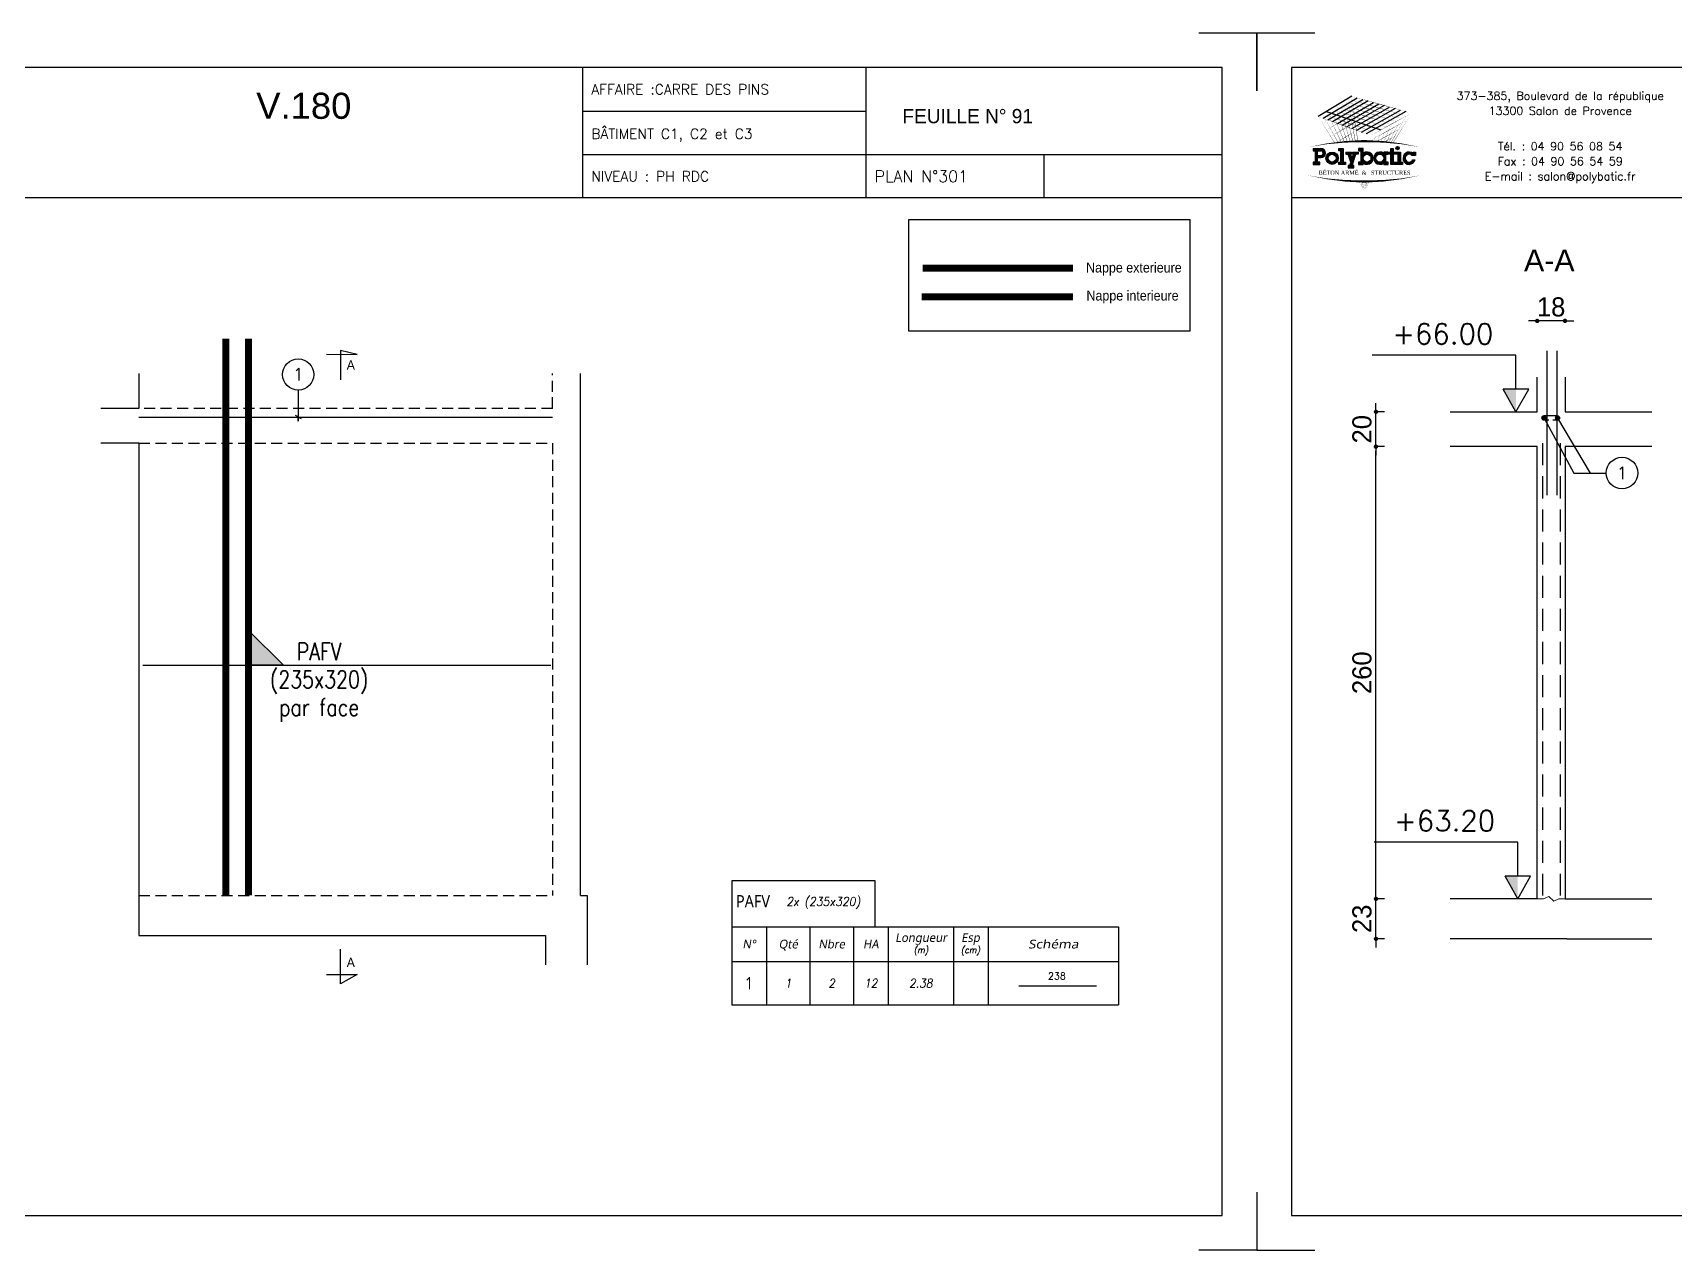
# Model space of a CAD drawing. Header units: metres. Extents: x -5618 to 118954, y -306 to 4637.
# Drawn here: x 91623 to 92567, y 894 to 1594 of the extents above; entities that cross this region are included whole.
import ezdxf
from ezdxf.enums import TextEntityAlignment as Align

# ---------------------------------------------------------------- set-up
doc = ezdxf.new("R2010")
doc.units = ezdxf.units.M
doc.linetypes.add('CACHE', pattern=[9.525, 6.35, -3.175])
doc.linetypes.add('CACHEX2', pattern=[19.05, 12.7, -6.35])
for name, color, linetype in [('COTATION', 1, 'Continuous'), ('GO-CARTOUCHE', 7, 'Continuous'), ('GO-FER-HA', 140, 'Continuous'), ('GO-TEXTE', 9, 'Continuous'), ('GO-TEXTE-FER', 3, 'Continuous'), ('K_ENT_M_Building_V.76', 7, 'Continuous'), ('STR_COTATION', 1, 'Continuous'), ('STR_TS', 22, 'Continuous'), ('STR_TS_TXT', 7, 'Continuous'), ('STR_VOI-POT', 6, 'Continuous')]:
    doc.layers.add(name, color=color, linetype=linetype)
doc.layers.add('Kofragna_forma', color=7, linetype='Continuous', lineweight=70)
doc.styles.add('ARIAL', font='ARIAL.TTF')
doc.styles.add('GrDimensions', font='simplex.shx')
doc.styles.add('Lucida', font='LSANSI.TTF')
doc.styles.add('POLYBATIC', font='TIMES.TTF')
doc.styles.add('schéma', font='simplex.shx')
doc.styles.add('Tableau', font='romans.shx', dxfattribs={"width": 0.9, "oblique": 10})
doc.styles.add('Tableau2', font='trebuc.TTF', dxfattribs={"width": 0.9, "oblique": 10})
doc.styles.add('TEXTE', font='romans.shx')
doc.styles.add('TEXTE TS', font='romans.shx', dxfattribs={"width": 0.7, "oblique": 15})
doc.styles.add('TEXTEBA', font='ARIAL.TTF')
doc.dimstyles.new('COUPE-20', dxfattribs={"dimscale": 0.5, "dimtxt": 22, "dimasz": 5, "dimexe": 0.05, "dimexo": 0, "dimgap": 5, "dimtad": 1, "dimdec": 0, "dimdsep": 46, "dimtxsty": 'Standard', "dimblk1": 'DOT', "dimblk2": 'DOT', "dimsah": 1, "dimcen": 0, "dimdle": 150, "dimclrd": 1, "dimclre": 1, "dimclrt": 7, "dimadec": 0, "dimazin": 0, "dimtfac": 1, "dimtdec": 0, "dimtix": 1, "dimtmove": 2, "dimatfit": 3, "dimldrblk": 'DOT', "dimfxl": 0, "dimtvp": 1, "dimtolj": 1, "dimtzin": 0, "dimarcsym": 0})

# ---------------------------------------------------------------- blocks, each defined once
blk = doc.blocks.new('mrega')
at = {"layer": 'STR_TS_TXT', "style": 'TEXTE TS', "width": 0.8}
for tag, p in [('ST10', (14.48, 0)), ('DIM', (14.48, -16)), ('NOTE', (14.48, -32))]:
    blk.add_attdef(tag, text='', height=10, dxfattribs=at).set_placement(p, align=Align.CENTER)
blk = doc.blocks.new('A$C6F247267')
blk.add_hatch(color=256).paths.add_polyline_path([(0, -0.2), (-0.2, 0), (0, 0)])
blk.add_lwpolyline([(-0.2, 0), (0, 0), (0, -0.2), (-0.2, 0)])
blk = doc.blocks.new('Désignation')
at = {"layer": 'GO-TEXTE-FER'}
for p, q in [((0, 0.8), (8.9, 0.8)), ((0, 0.8), (0, 0)), ((0.8, 0.8), (0.8, 0)), ((1.8, 0.8), (1.8, 0)), ((2.8, 0.8), (2.8, 0)), ((3.6, 0.8), (3.6, 0)), ((5.1, 0.8), (5.1, 0)), ((5.9, 0.8), (5.9, 0)), ((8.9, 0.8), (8.9, 0)), ((0, 0), (8.9, 0))]:
    blk.add_line(p, q, dxfattribs=at)
at = {"layer": 'GO-TEXTE-FER', "style": 'Tableau2', "oblique": 10}
for s, p in [('N°', (0.4, 0.4)), ('Qté', (1.3, 0.4)), ('Nbre', (2.3, 0.4)), ('HA', (3.2, 0.4)), ('Longueur', (4.356, 0.55)), ('Esp', (5.494, 0.55))]:
    blk.add_text(s, height=0.2, dxfattribs=at).set_placement(p, align=Align.MIDDLE_CENTER)
at = {"layer": 'GO-TEXTE-FER', "style": 'Tableau2', "oblique": 10, "width": 1.2}
blk.add_text('Schéma', height=0.2, dxfattribs=at).set_placement((7.4, 0.4), align=Align.MIDDLE_CENTER)
at = {"layer": 'GO-TEXTE-FER', "color": 7, "style": 'Tableau', "oblique": 10, "width": 0.9}
for s, p in [('(m)', (4.356, 0.265)), ('(cm)', (5.494, 0.265))]:
    blk.add_text(s, height=0.15, dxfattribs=at).set_placement(p, align=Align.MIDDLE_CENTER)
blk = doc.blocks.new('Barre libre')
at = {"layer": 'GO-TEXTE-FER'}
for p, q in [((0, 0), (0, -1)), ((0, 0), (8.9, 0)), ((0.8, 0), (0.8, -1)), ((1.8, 0), (1.8, -1)), ((2.8, 0), (2.8, -1)), ((3.6, 0), (3.6, -1)), ((5.1, 0), (5.1, -1)), ((5.9, 0), (5.9, -1)), ((8.9, 0), (8.9, -1)), ((0, -1), (8.9, -1))]:
    blk.add_line(p, q, dxfattribs=at)
at = {"layer": 'GO-TEXTE-FER', "color": 1}
blk.add_line((6.603, -0.563), (8.394, -0.563), dxfattribs=at)
at = {"layer": 'GO-TEXTE-FER', "style": 'Tableau2', "width": 0.9}
blk.add_attdef('NUMERO', text='', height=0.28, dxfattribs=at).set_placement((0.4, -0.5), align=Align.MIDDLE_CENTER)
at = {"layer": 'GO-TEXTE-FER', "color": 1, "style": 'Tableau'}
blk.add_attdef('Longueur', text='', height=0.16, dxfattribs=at).set_placement((7.481, -0.336), align=Align.MIDDLE_CENTER)
at = {"layer": 'GO-TEXTE-FER', "style": 'Tableau', "oblique": 10, "width": 0.9}
for tag, p in [('QUANTITE', (1.3, -0.5)), ('NOMBRE', (2.3, -0.5)), ('NUANCE', (3.2, -0.5)), ('LONGUEUR', (4.35, -0.5)), ('ESPACEMENTS', (5.5, -0.5))]:
    blk.add_attdef(tag, text='', height=0.2, dxfattribs=at).set_placement(p, align=Align.MIDDLE_CENTER)
blk = doc.blocks.new('A$C492E529B')
for color, points in [(140, [(1.413, 0.725, 1), (1.563, 0.725, 1)]), (256, [(-0.938, 0.7), (-1.138, 0.7), (-1.138, 0.6), (-1.038, 0.6), (-1.038, 0.1), (-1.138, 0.1), (-1.138, 0), (-0.838, 0), (-0.838, 0.1), (-0.938, 0.1)]), (256, [(-0.367, 0.45), (-0.268, 0.45), (-0.268, 0.55), (-0.523, 0.55), (-0.523, 0.45), (-0.473, 0.45), (-0.543, 0.253), (-0.612, 0.45), (-0.562, 0.45), (-0.562, 0.55), (-0.818, 0.55), (-0.818, 0.45), (-0.718, 0.45), (-0.595, 0.101), (-0.648, -0.05), (-0.718, -0.05), (-0.718, -0.15), (-0.468, -0.15), (-0.468, -0.05), (-0.543, -0.05)]), (256, [(1.393, 0.55), (1.292, 0.55), (1.292, 0.7), (1.193, 0.7), (1.193, 0.55), (1.093, 0.55), (1.093, 0.45), (1.193, 0.45), (1.193, 0), (1.393, 0), (1.393, 0.1), (1.292, 0.1), (1.292, 0.45), (1.393, 0.45)]), (256, [(1.613, 0.55), (1.413, 0.55), (1.413, 0.45), (1.513, 0.45), (1.513, 0.1), (1.413, 0.1), (1.413, 0), (1.712, 0), (1.712, 0.1), (1.613, 0.1)]), (256, [(2.13, 0.4), (2.283, 0.4), (2.283, 0.55), (2.183, 0.55), (2.183, 0.487, 3.359496), (2.272, 0.2), (2.166, 0.2, -3.125802)])]:
    blk.add_hatch(color=color).paths.add_polyline_path(points)
h = blk.add_hatch(color=256)
h.paths.add_polyline_path([(-1.983, 0.1), (-2.083, 0.1), (-2.083, 0.3), (-1.933, 0.3, 1), (-1.933, 0.7), (-2.283, 0.7), (-2.283, 0.6), (-2.183, 0.6), (-2.183, 0.1), (-2.283, 0.1), (-2.283, 0), (-1.983, 0)])
h.paths.add_polyline_path([(-2.083, 0.4), (-2.083, 0.6), (-1.933, 0.6, -1), (-1.933, 0.4)], flags=16)
h = blk.add_hatch(color=256)
h.paths.add_polyline_path([(-1.158, 0.275, 1), (-1.708, 0.275, 1)])
h.paths.add_polyline_path([(-1.608, 0.275, -1), (-1.258, 0.275, -1)], flags=16)
h = blk.add_hatch(color=256)
h.paths.add_polyline_path([(-0.047, 0.487), (-0.047, 0.7), (-0.248, 0.7), (-0.248, 0.6), (-0.147, 0.6), (-0.147, 0.1), (-0.248, 0.1), (-0.248, 0), (-0.047, 0), (-0.047, 0.063, 2.12132)])
h.paths.add_polyline_path([(-0.047, 0.275, -1), (0.303, 0.275, -1)], flags=16)
h = blk.add_hatch(color=256)
h.paths.add_polyline_path([(1.073, 0.1), (0.973, 0.1), (0.973, 0.45), (1.073, 0.45), (1.073, 0.55), (0.873, 0.55), (0.873, 0.487, 2.12132), (0.873, 0.063), (0.873, 0), (1.073, 0)])
h.paths.add_polyline_path([(0.523, 0.275, -1), (0.873, 0.275, -1)], flags=16)
for p, q in [((-0.595, 0.101), (-0.718, 0.45)), ((-0.648, -0.05), (-0.595, 0.101)), ((-0.543, 0.253), (-0.612, 0.45)), ((-0.543, -0.05), (-0.367, 0.45)), ((-0.543, 0.253), (-0.473, 0.45)), ((0.873, 0.55), (0.873, 0.487)), ((1.073, 0.55), (0.873, 0.55)), ((0.873, 0.063), (0.873, 0)), ((0.973, 0.1), (0.973, 0.45)), ((0.973, 0.45), (1.073, 0.45)), ((1.073, 0.1), (0.973, 0.1)), ((1.073, 0.45), (1.073, 0.55)), ((1.073, 0), (1.073, 0.1)), ((2.166, 0.2), (2.272, 0.2)), ((0.873, 0), (1.073, 0))]:
    blk.add_line(p, q)
for points in [[(-2.283, 0.7), (-1.933, 0.7)], [(-2.283, 0.7), (-2.283, 0.6), (-2.183, 0.6), (-2.183, 0.1), (-2.283, 0.1), (-2.283, 0), (-1.983, 0), (-1.983, 0.1), (-2.083, 0.1), (-2.083, 0.3), (-1.933, 0.3)], [(-2.083, 0.4), (-2.083, 0.6), (-1.933, 0.6)], [(-2.083, 0.4), (-1.933, 0.4)], [(-1.138, 0.7), (-0.938, 0.7), (-0.938, 0.1), (-0.838, 0.1), (-0.838, 0), (-1.138, 0), (-1.138, 0.1), (-1.038, 0.1), (-1.038, 0.6), (-1.138, 0.6), (-1.138, 0.7)], [(-0.818, 0.55), (-0.562, 0.55)], [(-0.818, 0.55), (-0.818, 0.45), (-0.718, 0.45)], [(-0.612, 0.45), (-0.562, 0.45), (-0.562, 0.55)], [(-0.523, 0.55), (-0.268, 0.55), (-0.268, 0.45), (-0.367, 0.45)], [(-0.473, 0.45), (-0.523, 0.45), (-0.523, 0.55)], [(-0.248, 0.7), (-0.248, 0.6), (-0.147, 0.6), (-0.147, 0.1), (-0.248, 0.1), (-0.248, 0), (-0.047, 0), (-0.047, 0.063)], [(-0.047, 0.487), (-0.047, 0.7), (-0.248, 0.7)], [(1.093, 0.55), (1.193, 0.55), (1.193, 0.7), (1.292, 0.7), (1.292, 0.55), (1.393, 0.55), (1.393, 0.45), (1.292, 0.45), (1.292, 0.1), (1.393, 0.1), (1.393, 0), (1.193, 0), (1.193, 0.45), (1.093, 0.45)], [(1.093, 0.45), (1.093, 0.55)], [(1.413, 0.45), (1.413, 0.55), (1.613, 0.55), (1.613, 0.1), (1.712, 0.1), (1.712, 0), (1.413, 0), (1.413, 0.1), (1.513, 0.1), (1.513, 0.45), (1.413, 0.45)], [(2.183, 0.487), (2.183, 0.55), (2.283, 0.55), (2.283, 0.4), (2.13, 0.4)], [(-0.648, -0.05), (-0.718, -0.05), (-0.718, -0.15), (-0.468, -0.15), (-0.468, -0.05), (-0.543, -0.05)]]:
    blk.add_lwpolyline(points)
at = {"color": 140}
blk.add_circle((1.488, 0.725), 0.075, dxfattribs=at)
for centre, radius in [((-1.433, 0.275), 0.275), ((-1.433, 0.275), 0.175), ((0.128, 0.275), 0.175), ((0.698, 0.275), 0.175)]:
    blk.add_circle(centre, radius)
for centre, radius, start, end in [((-1.933, 0.5), 0.2, 270, 90), ((-1.933, 0.5), 0.1, 270, 90), ((0.128, 0.275), 0.275, 230.4788, 129.5212), ((0.698, 0.275), 0.275, 50.4788, 309.5212), ((2.008, 0.275), 0.275, 50.4788, 344.17338), ((2.008, 0.275), 0.175, 45.58469, 334.62307)]:
    blk.add_arc(centre, radius, start, end)
blk = doc.blocks.new('POLYBATIC')
at = {"color": 140}
for p, q in [((-0.43, 3.281), (-1.602, 2.578)), ((-1.435, 2.518), (-0.241, 3.228)), ((-1.268, 2.457), (-0.053, 3.175)), ((0.135, 3.121), (-1.101, 2.397)), ((-0.934, 2.337), (0.323, 3.068)), ((-0.767, 2.276), (0.511, 3.015)), ((0.7, 2.962), (-0.6, 2.216)), ((-0.433, 2.156), (0.888, 2.908)), ((-1.309, 2.754), (0.586, 2.109)), ((1.076, 2.855), (-0.266, 2.095)), ((-0.099, 2.035), (1.264, 2.802)), ((1.452, 2.749), (0.067, 1.974))]:
    blk.add_line(p, q, dxfattribs=at)
for points in [[(-1.602, 2.578, 0, 0.0156, 0), (-1.016, 2.93, 0, 0, 0)], [(-1.435, 2.518, 0, 0.0156, 0), (-0.838, 2.873, 0, 0, 0)], [(-1.016, 2.93, 0.0156, 0, 0), (-0.43, 3.281, 0, 0, 0)], [(-0.039, 2.617, 0.0156, 0, 0), (-1.016, 2.93, 0, 0, 0)], [(-0.589, 1.7, 0.0131, 0, 0), (-1.016, 2.93, 0, 0, 0)], [(-0.391, 2.983, 0, 0.0156, 0), (-0.923, 2.663, 0, 0, 0)], [(0.122, 2.71, 0.0156, 0, 0), (-0.869, 3.018, 0, 0, 0)], [(-0.491, 1.706, 0.0136, 0, 0), (-0.869, 3.018, 0, 0, 0)], [(-0.838, 2.873, 0.0156, 0, 0), (-0.241, 3.228, 0, 0, 0)], [(0.283, 2.803, 0.0156, 0, 0), (-0.723, 3.105, 0, 0, 0)], [(-0.398, 1.71, 0.014, 0, 0), (-0.723, 3.105, 0, 0, 0)], [(-0.661, 2.816, 0.0156, 0, 0), (-0.053, 3.175, 0, 0, 0)], [(0.444, 2.896, 0.0156, 0, 0), (-0.576, 3.193, 0, 0, 0)], [(-0.309, 1.714, 0.0145, 0, 0), (-0.576, 3.193, 0, 0, 0)], [(-0.483, 2.759, 0.0156, 0, 0), (0.135, 3.121, 0, 0, 0)], [(0.605, 2.988, 0.0156, 0, 0), (-0.43, 3.281, 0, 0, 0)], [(-0.225, 1.716, 0.0149, 0, 0), (-0.43, 3.281, 0, 0, 0)], [(-0.305, 2.702, 0.0156, 0, 0), (0.323, 3.068, 0, 0, 0)], [(-0.128, 2.646, 0.0156, 0, 0), (0.511, 3.015, 0, 0, 0)], [(0.05, 2.589, 0.0156, 0, 0), (0.7, 2.962, 0, 0, 0)], [(0.227, 2.532, 0.0156, 0, 0), (0.888, 2.908, 0, 0, 0)], [(0.405, 2.475, 0.0156, 0, 0), (1.076, 2.855, 0, 0, 0)], [(1.465, 2.598, 0, 0.0156, 0), (0.444, 2.896, 0, 0, 0)], [(1.641, 2.695, 0, 0.0156, 0), (0.605, 2.988, 0, 0, 0)], [(-0.684, 2.246, 0.0156, 0, 0), (-1.602, 2.578, 0, 0, 0)], [(-1.031, 1.66, 0.0111, 0, 0), (-1.602, 2.578, 0, 0, 0)], [(-1.456, 2.344, 0, 0.0156, 0), (-0.923, 2.663, 0, 0, 0)], [(-0.522, 2.339, 0.0156, 0, 0), (-1.455, 2.666, 0, 0, 0)], [(-0.913, 1.673, 0.0116, 0, 0), (-1.455, 2.666, 0, 0, 0)], [(-1.31, 2.109, 0, 0.0156, 0), (-0.831, 2.397, 0, 0, 0)], [(-0.361, 2.432, 0.0156, 0, 0), (-1.309, 2.754, 0, 0, 0)], [(-0.8, 1.684, 0.0121, 0, 0), (-1.309, 2.754, 0, 0, 0)], [(-1.268, 2.457, 0, 0.0156, 0), (-0.661, 2.816, 0, 0, 0)], [(-0.2, 2.524, 0.0156, 0, 0), (-1.162, 2.842, 0, 0, 0)], [(-0.692, 1.693, 0.0126, 0, 0), (-1.162, 2.842, 0, 0, 0)], [(-1.101, 2.397, 0, 0.0156, 0), (-0.483, 2.759, 0, 0, 0)], [(-0.934, 2.337, 0, 0.0156, 0), (-0.305, 2.702, 0, 0, 0)], [(-0.352, 2.685, 0, 0.0156, 0), (-0.831, 2.397, 0, 0, 0)], [(-0.767, 2.276, 0, 0.0156, 0), (-0.128, 2.646, 0, 0, 0)], [(-0.312, 2.386, 0, 0.0156, 0), (-0.739, 2.131, 0, 0, 0)], [(-0.6, 2.216, 0, 0.0156, 0), (0.05, 2.589, 0, 0, 0)], [(0.41, 2.012, 0, 0.0156, 0), (-0.522, 2.339, 0, 0, 0)], [(-0.433, 2.156, 0, 0.0156, 0), (0.227, 2.532, 0, 0, 0)], [(0.586, 2.109, 0, 0.0156, 0), (-0.361, 2.432, 0, 0, 0)], [(-0.266, 2.095, 0, 0.0156, 0), (0.405, 2.475, 0, 0, 0)], [(0.762, 2.207, 0, 0.0156, 0), (-0.2, 2.524, 0, 0, 0)], [(-0.099, 2.035, 0, 0.0156, 0), (0.582, 2.418, 0, 0, 0)], [(0.937, 2.305, 0, 0.0156, 0), (-0.039, 2.617, 0, 0, 0)], [(0.067, 1.974, 0, 0.0156, 0), (0.76, 2.362, 0, 0, 0)], [(1.113, 2.402, 0, 0.0156, 0), (0.122, 2.71, 0, 0, 0)], [(0.234, 1.914, 0, 0.0156, 0), (0.937, 2.305, 0, 0, 0)], [(1.289, 2.5, 0, 0.0156, 0), (0.283, 2.803, 0, 0, 0)], [(0.582, 2.418, 0.0156, 0, 0), (1.264, 2.802, 0, 0, 0)], [(0.689, 1.693, 0.0083, 0, 0), (0.937, 2.305, 0, 0, 0)], [(0.76, 2.362, 0.0156, 0, 0), (1.452, 2.749, 0, 0, 0)], [(0.781, 1.685, 0.00933, 0, 0), (1.113, 2.402, 0, 0, 0)], [(0.852, 2.095, 0.0156, 0, 0), (1.491, 2.45, 0, 0, 0)], [(0.865, 1.678, 0.0103, 0, 0), (1.289, 2.5, 0, 0, 0)], [(0.937, 2.305, 0.0156, 0, 0), (1.641, 2.695, 0, 0, 0)], [(0.942, 1.67, 0.0112, 0, 0), (1.465, 2.598, 0, 0, 0)], [(1.012, 1.663, 0.012, 0, 0), (1.641, 2.695, 0, 0, 0)], [(-1.953, 1.508, 0, 0.0781, -0.053843), (0, 1.719, 0, 0, 0)], [(-1.165, 1.875, 0, 0.0156, 0), (-0.739, 2.131, 0, 0, 0)], [(-1.019, 1.641, 0, 0.0156, 0), (-0.646, 1.864, 0, 0, 0)], [(0.234, 1.914, 0, 0.0156, 0), (-0.684, 2.246, 0, 0, 0)], [(-0.273, 2.088, 0, 0.0156, 0), (-0.646, 1.864, 0, 0, 0)], [(-0.234, 1.79, 0, 0.00638, 0), (-0.365, 1.711, 0, 0.00638, 0)], [(1.953, 1.508, 0, 0.0781, 0.053843), (0, 1.719, 0, 0, 0)], [(0.213, 1.74, 0, 0.0156, 0), (0.852, 2.095, 0, 0, 0)], [(0.21, 1.716, 0.00323, 0, 0), (0.234, 1.914, 0, 0, 0)], [(0.349, 1.712, 0.00465, 0, 0), (0.41, 2.012, 0, 0, 0)], [(0.447, 1.708, 0.00693, 0.0156, 0), (0.767, 1.886, 0, 0, 0)], [(0.474, 1.706, 0.00597, 0, 0), (0.586, 2.109, 0, 0, 0)], [(0.587, 1.7, 0.00718, 0, 0), (0.762, 2.207, 0, 0, 0)], [(0.68, 1.675, 0.0156, 0, 0), (1.193, 1.96, 0, 0, 0)], [(0.765, 1.884, 0.0156, 0, 0), (1.342, 2.205, 0, 0, 0)], [(0.96, 1.668, 0.00293, 0, 0), (1.044, 1.715, 0, 0, 0)], [(-1.953, 0.523, 0, 0.0781, 0.053843), (0, 0.312, 0, 0, 0)], [(0, 0, 0, 0.00381, 0), (-0.195, 0.315, 0, 0.00381, 0)], [(0, 0, 0, 0.00368, 0), (-0.171, 0.314, 0, 0.00368, 0)], [(0, 0, 0, 0.00356, 0), (-0.149, 0.314, 0, 0.00356, 0)], [(0, 0, 0, 0.00345, 0), (-0.128, 0.313, 0, 0.00345, 0)], [(0, 0, 0, 0.00334, 0), (-0.109, 0.313, 0, 0.00334, 0)], [(0, 0, 0, 0.00324, 0), (-0.09, 0.313, 0, 0.00324, 0)], [(0, 0, 0, 0.00315, 0), (-0.073, 0.313, 0, 0.00315, 0)], [(0, 0, 0, 0.00306, 0), (-0.056, 0.313, 0, 0.00306, 0)], [(0, 0, 0, 0.00306, 0), (-0.056, 0.313, 0, 0.00306, 0)], [(0, 0, 0, 0.00298, 0), (-0.041, 0.313, 0, 0.00298, 0)], [(1.953, 0.523, 0, 0.0781, -0.053843), (0, 0.312, 0, 0, 0)], [(0, 0, 0, 0.0051, 0), (0.038, 0.313, 0, 0.0051, 0)], [(0, 0, 0, 0.00425, 0), (0.127, 0.313, 0, 0.00425, 0)], [(0, 0, 0, 0.00408, 0), (0.145, 0.314, 0, 0.00408, 0)], [(0, 0, 0, 0.00392, 0), (0.162, 0.314, 0, 0.00392, 0)], [(0, 0, 0, 0.00378, 0), (0.177, 0.314, 0, 0.00378, 0)], [(0, 0, 0, 0.00365, 0), (0.191, 0.315, 0, 0.00365, 0)], [(0, 0, 0, 0.00486, 0), (0.064, 0.313, 0, 0.00486, 0)], [(0, 0, 0, 0.00464, 0), (0.087, 0.313, 0, 0.00464, 0)], [(0, 0, 0, 0.00443, 0), (0.108, 0.313, 0, 0.00443, 0)]]:
    blk.add_lwpolyline(points, format="xyseb", dxfattribs=at)
at = {"color": 5, "xscale": 0.78125, "yscale": 0.78125, "zscale": 0.78125}
blk.add_blockref('A$C492E529B', (0, 0.91), dxfattribs=at)
at = {"lineweight": 60, "style": 'POLYBATIC'}
for s, p in [('BÉTON ARMÉ', (-1.587, 0.547)), ('STRUCTURES', (0.24, 0.547))]:
    blk.add_text(s, height=0.1406, dxfattribs=at).set_placement(p)
at = {"color": 140, "style": 'POLYBATIC'}
blk.add_text('&', height=0.141, dxfattribs=at).set_placement((0, 0.547), align=Align.CENTER)
blk = doc.blocks.new('_DOT')
at = {"color": 0, "linetype": 'ByBlock'}
blk.add_line((-0.5, 0), (-1, 0), dxfattribs=at)
at = {"color": 0, "linetype": 'ByBlock', "const_width": 0.5}
blk.add_lwpolyline([(-0.25, 0, 1), (0.25, 0, 1)], format="xyb", close=True, dxfattribs=at)
blk = doc.blocks.new('*D1240')
at = {"layer": 'COTATION', "color": 1, "lineweight": -2, "ltscale": 4.5}
for p, q in [((92400.54, 1095.79), (92395.52, 1095.79)), ((92395.54, 1098.29), (92395.54, 1100.79)), ((92395.54, 1072.79), (92395.54, 1095.79)), ((92400.54, 1072.79), (92395.52, 1072.79)), ((92395.54, 1070.29), (92395.54, 1067.79))]:
    blk.add_line(p, q, dxfattribs=at)
at = {"layer": 'DEFPOINTS', "color": 0, "lineweight": -3, "ltscale": 4.5}
for p in [(92395.54, 1095.79), (92438.32, 1095.79), (92438.32, 1072.79)]:
    blk.add_point(p, dxfattribs=at)
at = {"layer": 'COTATION', "color": 1, "lineweight": -2, "ltscale": 4.5, "xscale": 2.5, "yscale": 2.5, "zscale": 2.5}
for p, rotation in [((92395.54, 1095.79), 270), ((92395.54, 1072.79), 90)]:
    blk.add_blockref('_DOT', p, dxfattribs=dict(at, rotation=rotation))
at = {"layer": 'COTATION', "color": 7, "lineweight": -3, "ltscale": 4.5, "insert": (92387.54, 1084.29), "char_height": 11, "attachment_point": 5, "rotation": 90}
blk.add_mtext('\\A1;23', dxfattribs=at)
blk = doc.blocks.new('*D1241')
at = {"layer": 'COTATION', "color": 1, "lineweight": -2, "ltscale": 4.5}
for p, q in [((92400.54, 1355.79), (92395.52, 1355.79)), ((92395.54, 1098.29), (92395.54, 1353.29)), ((92400.54, 1095.79), (92395.52, 1095.79))]:
    blk.add_line(p, q, dxfattribs=at)
at = {"layer": 'DEFPOINTS', "color": 0, "lineweight": -3, "ltscale": 4.5}
for p in [(92395.54, 1355.79), (92438.32, 1355.79), (92438.32, 1095.79)]:
    blk.add_point(p, dxfattribs=at)
at = {"layer": 'COTATION', "color": 1, "lineweight": -2, "ltscale": 4.5, "xscale": 2.5, "yscale": 2.5, "zscale": 2.5}
for p, rotation in [((92395.54, 1355.79), 90), ((92395.54, 1095.79), 270)]:
    blk.add_blockref('_DOT', p, dxfattribs=dict(at, rotation=rotation))
at = {"layer": 'COTATION', "color": 7, "lineweight": -3, "ltscale": 4.5, "insert": (92387.54, 1225.79), "char_height": 11, "attachment_point": 5, "rotation": 90}
blk.add_mtext('\\A1;260', dxfattribs=at)
blk = doc.blocks.new('*D1242')
at = {"layer": 'COTATION', "color": 1, "lineweight": -2, "ltscale": 4.5}
for p, q in [((92395.54, 1378.29), (92395.54, 1380.79)), ((92400.54, 1375.79), (92395.52, 1375.79)), ((92395.54, 1355.79), (92395.54, 1375.79)), ((92400.54, 1355.79), (92395.52, 1355.79)), ((92395.54, 1353.29), (92395.54, 1350.79))]:
    blk.add_line(p, q, dxfattribs=at)
at = {"layer": 'DEFPOINTS', "color": 0, "lineweight": -3, "ltscale": 4.5}
for p in [(92395.54, 1375.79), (92438.32, 1375.79), (92438.32, 1355.79)]:
    blk.add_point(p, dxfattribs=at)
at = {"layer": 'COTATION', "color": 1, "lineweight": -2, "ltscale": 4.5, "xscale": 2.5, "yscale": 2.5, "zscale": 2.5}
for p, rotation in [((92395.54, 1375.79), 270), ((92395.54, 1355.79), 90)]:
    blk.add_blockref('_DOT', p, dxfattribs=dict(at, rotation=rotation))
at = {"layer": 'COTATION', "color": 7, "lineweight": -3, "ltscale": 4.5, "insert": (92387.54, 1365.79), "char_height": 11, "attachment_point": 5, "rotation": 90}
blk.add_mtext('\\A1;20', dxfattribs=at)
blk = doc.blocks.new('*D1243')
at = {"layer": 'DEFPOINTS', "color": 0, "lineweight": -3, "ltscale": 4.5}
for p in [(92488.32, 1428.07), (92488.32, 1395.79, 187.69), (92504.32, 1395.79, 187.69)]:
    blk.add_point(p, dxfattribs=at)
at = {"layer": 'STR_COTATION', "color": 1, "lineweight": -2, "ltscale": 4.5}
for p, q in [((92485.82, 1428.07), (92483.32, 1428.07)), ((92488.32, 1428.08), (92488.32, 1428.09)), ((92504.32, 1428.07), (92488.32, 1428.07)), ((92504.32, 1428.08), (92504.32, 1428.09)), ((92506.82, 1428.07), (92509.32, 1428.07))]:
    blk.add_line(p, q, dxfattribs=at)
at = {"layer": 'STR_COTATION', "color": 1, "lineweight": -2, "ltscale": 4.5, "xscale": 2.5, "yscale": 2.5, "zscale": 2.5}
blk.add_blockref('_DOT', (92488.32, 1428.07), dxfattribs=at)
at = {"layer": 'STR_COTATION', "color": 1, "lineweight": -2, "ltscale": 4.5, "xscale": 2.5, "yscale": 2.5, "zscale": 2.5, "rotation": 180}
blk.add_blockref('_DOT', (92504.32, 1428.07), dxfattribs=at)
at = {"layer": 'STR_COTATION', "color": 7, "lineweight": -3, "ltscale": 4.5, "insert": (92496.32, 1436.07), "char_height": 11, "attachment_point": 5}
blk.add_mtext('\\A1;18', dxfattribs=at)

msp = doc.modelspace()

# ---------------------------------------------------------------- linework, layer by layer
for p, q in [((91939.21, 1573.71), (91939.21, 1498.77)), ((92102.18, 1573.74), (92102.18, 1498.77)), ((91939.21, 1548.71), (92102.18, 1548.71)), ((91939.21, 1523.72), (92102.18, 1523.72)), ((92102.18, 1523.74), (92307.03, 1523.74)), ((92204.51, 1523.74), (92204.51, 1498.77))]:
    msp.add_line(p, q)
at = {"color": 7, "linetype": 'Continuous', "lineweight": -3}
for p, q in [((92483.49, 1388.79, 187.69), (92468.74, 1388.79, 187.69)), ((92476.11, 1375.79, 187.69), (92468.74, 1388.79, 187.69)), ((92483.49, 1388.79, 187.69), (92468.74, 1388.79, 187.69)), ((92476.11, 1375.79, 187.69), (92468.74, 1388.79, 187.69)), ((92476.11, 1375.79, 187.69), (92483.49, 1388.79, 187.69)), ((92476.11, 1375.79, 187.69), (92483.49, 1388.79, 187.69)), ((92484.55, 1108.79, 187.69), (92469.8, 1108.79, 187.69)), ((92477.17, 1095.79, 187.69), (92469.8, 1108.79, 187.69)), ((92484.55, 1108.79, 187.69), (92469.8, 1108.79, 187.69)), ((92477.17, 1095.79, 187.69), (92469.8, 1108.79, 187.69)), ((92477.17, 1095.79, 187.69), (92484.55, 1108.79, 187.69)), ((92477.17, 1095.79, 187.69), (92484.55, 1108.79, 187.69))]:
    msp.add_line(p, q, dxfattribs=at)
for points in [[(92293.7, 1593.71), (92327.03, 1593.71), (92327.03, 1560.38)], [(92327.03, 1560.38), (92327.03, 1593.71), (92360.36, 1593.71)], [(92307.03, 1498.77), (91357.12, 1498.77)], [(93296.93, 1498.77), (92347.02, 1498.77)], [(92327.03, 927.11), (92327.03, 893.78), (92293.7, 893.78)], [(92327.03, 927.11), (92327.03, 893.78), (92360.36, 893.78)]]:
    msp.add_lwpolyline(points)
for points in [[(91357.12, 1573.71), (91357.12, 913.78), (92307.03, 913.78), (92307.03, 1573.71)], [(92347.02, 1573.71), (92347.02, 913.78), (93296.93, 913.78), (93296.93, 1573.71)]]:
    msp.add_lwpolyline(points, close=True)
at = {"lineweight": 18, "elevation": 187.69}
msp.add_lwpolyline([(92504.32, 1095.79), (92500.85, 1095.79), (92497.83, 1094.36), (92495.08, 1097.13), (92491.92, 1095.79), (92488.32, 1095.79)], dxfattribs=at)
at = {"color": 7, "linetype": 'Continuous', "lineweight": -3}
for points in [[(92468.74, 1388.79, 187.69), (92476.11, 1375.79, 187.69), (92476.11, 1388.76, 187.69)], [(92468.74, 1388.79, 187.69), (92476.11, 1375.79, 187.69), (92476.11, 1388.76, 187.69)], [(92469.8, 1108.79, 187.69), (92477.17, 1095.79, 187.69), (92477.17, 1108.75, 187.69)], [(92469.8, 1108.79, 187.69), (92477.17, 1095.79, 187.69), (92477.17, 1108.75, 187.69)]]:
    msp.add_solid(points, dxfattribs=at)
at = {"layer": 'GO-FER-HA', "elevation": 281.53}
msp.add_lwpolyline([(91775.57, 1388.26, -512.322006), (91775.64, 1388.26), (91775.64, 1370.39), (91775.64, 1372.79), (91777.34, 1371.9), (91773.94, 1373.69)], format="xyb", dxfattribs=at)
at = {"layer": 'GO-FER-HA', "elevation": 93.84}
for points in [[(92492.32, 1372.22), (92509.47, 1340.59), (92528.06, 1340.59)], [(92500.02, 1372.22), (92518.8, 1340.59), (92528.06, 1340.59)]]:
    msp.add_lwpolyline(points, dxfattribs=at)
at = {"layer": 'GO-FER-HA'}
msp.add_circle((92537.11, 1340.59, 93.84), 9.06, dxfattribs=at)
at = {"layer": 'GO-TEXTE', "elevation": 281.53, "flags": 128}
for points in [[(91791.88, 1408.86), (91809.53, 1408.85), (91799.86, 1411.14), (91799.85, 1394.22)], [(91791.86, 1052.28), (91809.51, 1052.28), (91799.83, 1047), (91799.83, 1066.92)]]:
    msp.add_lwpolyline(points, dxfattribs=at)
at = {"layer": 'GO-TEXTE-FER'}
msp.add_lwpolyline([(92024.98, 1079.76), (92107.48, 1079.76), (92107.48, 1106.2), (92024.98, 1106.2)], close=True, dxfattribs=at)
at = {"layer": 'K_ENT_M_Building_V.76', "color": 30, "linetype": 'Continuous', "lineweight": -3}
for p, q in [((92469.61, 1408.29, 187.69), (92393.47, 1408.29, 187.69)), ((92469.61, 1408.29, 187.69), (92393.47, 1408.29, 187.69)), ((92476.11, 1408.29, 187.69), (92469.61, 1408.29, 187.69)), ((92476.11, 1408.29, 187.69), (92469.61, 1408.29, 187.69)), ((92476.11, 1388.79, 187.69), (92476.11, 1408.29, 187.69)), ((92476.11, 1388.79, 187.69), (92476.11, 1408.29, 187.69)), ((92470.67, 1128.29, 187.69), (92394.53, 1128.29, 187.69)), ((92470.67, 1128.29, 187.69), (92394.53, 1128.29, 187.69)), ((92477.17, 1128.29, 187.69), (92470.67, 1128.29, 187.69)), ((92477.17, 1128.29, 187.69), (92470.67, 1128.29, 187.69)), ((92477.17, 1108.79, 187.69), (92477.17, 1128.29, 187.69)), ((92477.17, 1108.79, 187.69), (92477.17, 1128.29, 187.69))]:
    msp.add_line(p, q, dxfattribs=at)
at = {"layer": 'Kofragna_forma', "color": 4, "lineweight": -3}
for p, q in [((91683.88, 1397.79, 281.53), (91683.88, 1377.79, 281.53)), ((91937.93, 1097.79, 281.53), (91937.93, 1397.79, 281.53)), ((92488.32, 1375.79, 187.69), (92488.32, 1395.79, 187.69)), ((92504.32, 1395.79, 187.69), (92504.32, 1375.79, 187.69)), ((91683.88, 1377.79, 281.53), (91662.09, 1377.79, 281.53)), ((92438.32, 1375.79, 187.69), (92488.32, 1375.79, 187.69)), ((92504.32, 1375.79, 281.53), (92554.32, 1375.79, 281.53)), ((91683.88, 1357.79, 281.53), (91662.09, 1357.79, 281.53)), ((91683.88, 1357.79, 281.53), (91683.88, 1158.79, 281.53)), ((92488.32, 1355.79, 187.69), (92438.32, 1355.79, 187.69)), ((92488.32, 1095.79, 187.69), (92488.32, 1355.79, 187.69)), ((92504.32, 1355.79, 187.69), (92504.32, 1095.79, 187.69)), ((92554.32, 1355.79, 281.53), (92504.32, 1355.79, 281.53)), ((91683.88, 1158.79, 281.53), (91683.88, 1074.79, 281.53)), ((91937.93, 1097.79, 281.53), (91941.83, 1097.79, 281.53)), ((91941.83, 1097.79, 281.53), (91941.83, 1057.79, 281.53)), ((92488.32, 1095.79, 187.69), (92438.32, 1095.79, 187.69)), ((92504.32, 1095.79, 187.69), (92554.32, 1095.79, 187.69)), ((91683.88, 1074.79, 281.53), (91917.83, 1074.79, 281.53)), ((91917.83, 1074.79, 281.53), (91917.83, 1057.79, 281.53)), ((92505.32, 1072.79, 187.69), (92438.32, 1072.79, 187.69)), ((92505.32, 1072.79, 187.69), (92554.32, 1072.79, 187.69))]:
    msp.add_line(p, q, dxfattribs=at)
at = {"layer": 'Kofragna_forma', "linetype": 'CACHE', "lineweight": -3}
for p, q in [((91921.83, 1377.79, 281.53), (91921.83, 1397.79, 281.53)), ((91921.83, 1377.79, 281.53), (91683.88, 1377.79, 281.53)), ((91683.88, 1357.79, 281.53), (91921.83, 1357.79, 281.53)), ((91921.83, 1357.79, 281.53), (91921.83, 1097.79, 281.53)), ((91683.88, 1097.79, 281.53), (91921.83, 1097.79, 281.53))]:
    msp.add_line(p, q, dxfattribs=at)
at = {"layer": 'STR_TS', "color": 3}
msp.add_line((91686.28, 1230.1, 283.33), (91920.83, 1230.1, 281.54), dxfattribs=at)
at = {"layer": 'STR_TS', "color": 7}
msp.add_lwpolyline([(92126.94, 1486.45), (92288.48, 1486.45), (92288.48, 1422.16), (92126.94, 1422.16)], close=True, dxfattribs=at)
at = {"layer": 'STR_TS', "linetype": 'CACHE', "ltscale": 2, "const_width": 4}
msp.add_lwpolyline([(92221.36, 1458.45), (92134.8, 1458.45)], dxfattribs=at)
at = {"layer": 'STR_TS', "const_width": 4}
msp.add_lwpolyline([(92221.36, 1442), (92134.24, 1442)], dxfattribs=at)
at = {"layer": 'STR_TS', "linetype": 'ByBlock', "ltscale": 2, "const_width": 4, "elevation": 281.53}
msp.add_lwpolyline([(91733.92, 1097.79), (91733.92, 1417.79)], dxfattribs=at)
at = {"layer": 'STR_TS', "linetype": 'CACHE', "ltscale": 2, "const_width": 4, "elevation": 281.53}
msp.add_lwpolyline([(91747.07, 1097.79), (91747.07, 1417.79)], dxfattribs=at)
at = {"layer": 'STR_VOI-POT', "color": 3}
for p, q in [((92493.93, 1410.96, 281.53), (92493.93, 1327.96, 281.53)), ((92499.65, 1410.96, 281.53), (92499.65, 1327.96, 281.53))]:
    msp.add_line(p, q, dxfattribs=at)
at = {"layer": 'STR_VOI-POT'}
msp.add_line((91683.88, 1372.79, 281.53), (91921.83, 1372.79, 281.53), dxfattribs=at)
at = {"layer": 'STR_VOI-POT', "const_width": 1.44, "elevation": 93.84}
for points in [[(92491.6, 1372.22, -1), (92493.04, 1372.22, -1)], [(92499.16, 1372.22, -1), (92500.6, 1372.22, -1)]]:
    msp.add_lwpolyline(points, format="xyb", close=True, dxfattribs=at)
at = {"layer": 'STR_VOI-POT', "elevation": 93.84}
msp.add_lwpolyline([(92494.94, 1370.92), (92492.32, 1370.92, -0.414214), (92491.02, 1372.22), (92491.02, 1372.31, -0.414214), (92492.32, 1373.62), (92499.88, 1373.62, -0.431995), (92501.18, 1372.22), (92501.18, 1372.22, -0.414214), (92499.88, 1370.92), (92497.26, 1370.92)], format="xyb", dxfattribs=at)
at = {"layer": 'STR_VOI-POT', "color": 1, "linetype": 'CACHEX2', "elevation": 281.53}
for points in [[(92491.34, 1357.79), (92491.34, 1097.79)], [(92501.61, 1357.79), (92501.61, 1097.79)]]:
    msp.add_lwpolyline(points, dxfattribs=at)

# ---------------------------------------------------------------- block references
at = {"xscale": 16.49835000000894, "yscale": 16.49834999989253, "zscale": 16.49835000000003}
msp.add_blockref('POLYBATIC', (92388.79, 1503.09), dxfattribs=at)
at = {"layer": 'GO-FER-HA', "xscale": 25, "yscale": 25, "zscale": 25}
msp.add_blockref('Désignation', (92024.98, 1059.76), dxfattribs=at)
at = {"layer": 'GO-TEXTE-FER', "xscale": 25, "yscale": 25, "zscale": 25}
msp.add_blockref('Barre libre', (92024.98, 1059.76), dxfattribs=at).add_auto_attribs({'NUMERO': '1', 'QUANTITE': '1', 'NOMBRE': '2', 'NUANCE': '12', 'Longueur': '238', 'LONGUEUR': '2.38'})
at = {"layer": 'STR_TS', "xscale": 100, "yscale": 100, "zscale": 100, "rotation": 180}
msp.add_blockref('A$C6F247267', (91747.07, 1230.1, 304.07), dxfattribs=at)
at = {"layer": 'STR_TS_TXT'}
msp.add_blockref('mrega', (91773.15, 1232.93, 469.22), dxfattribs=at).add_auto_attribs({'NOTE': 'par face', 'ST10': 'PAFV', 'DIM': '(235x320)'})

# ---------------------------------------------------------------- texts
for s, height, style, p in [('V.180', 15, 'ARIAL', (91751.43, 1544.27)), ('AFFAIRE :CARRE DES PINS', 5.8328, 'schéma', (91944.21, 1558.3)), ('BÂTIMENT C1, C2 et C3', 5.8328, 'schéma', (91944.21, 1532.74)), ('NIVEAU : PH RDC', 5.8328, 'schéma', (91944.21, 1508.3)), ('PLAN N°301', 6.666, 'schéma', (92107.18, 1507.89))]:
    msp.add_text(s, height=height, dxfattribs=dict(style=style)).set_placement(p)
at = {"style": 'schéma'}
for s, p in [('373-385, Boulevard de la république', (92501.55, 1555.18)), ('13300 Salon de Provence', (92501.55, 1546.55)), ('Tél. : 04 90 56 08 54', (92501.55, 1526.16)), ('Fax : 04 90 56 54 59', (92501.55, 1517.53)), ('E-mail : salon@polybatic.fr', (92501.55, 1508.9))]:
    msp.add_text(s, height=4.6662, dxfattribs=at).set_placement(p, align=Align.CENTER)
at = {"linetype": 'ByBlock', "lineweight": -3, "ltscale": 4.5}
msp.add_text('FEUILLE N° 91', height=8.2, dxfattribs=at).set_placement((92123.18, 1541.74))
at = {"layer": 'GO-CARTOUCHE', "color": 2, "style": 'TEXTEBA', "width": 0.9}
for s, p in [('Nappe exterieure', (92256.3, 1455.9)), ('Nappe interieure', (92255.53, 1439.81))]:
    msp.add_text(s, height=5.7024, dxfattribs=at).set_placement(p, align=Align.CENTER)
at = {"layer": 'GO-FER-HA', "style": 'TEXTE'}
msp.add_text('1', height=7.2, rotation=360, dxfattribs=at).set_placement((91775.64, 1397.32, 375.53), align=Align.MIDDLE_CENTER)
msp.add_text('1', height=7.2, dxfattribs=at).set_placement((92537.11, 1340.59, 93.84), align=Align.MIDDLE_CENTER)
at = {"layer": 'GO-TEXTE', "style": 'TEXTEBA'}
msp.add_text('A-A', height=12.497, dxfattribs=at).set_placement((92480.72, 1456.62, 187.69))
at = {"layer": 'GO-TEXTE', "linetype": 'Continuous', "style": 'Lucida'}
for rotation, p in [(359.98193, (91803.47, 1400.06, 281.53)), (0.0018, (91803.45, 1056.55, 281.53))]:
    msp.add_text('A', height=5.32, rotation=rotation, dxfattribs=at).set_placement(p)
at = {"layer": 'GO-TEXTE-FER', "style": 'Tableau', "oblique": 10, "width": 0.9}
msp.add_text('2x (235x320)', height=5.0562, dxfattribs=at).set_placement((92056.41, 1091.69))
at = {"layer": 'GO-TEXTE-FER', "style": 'Tableau2', "width": 0.9}
msp.add_attdef('PAFV', text='1', height=7.08, dxfattribs=at).set_placement((92037.2, 1094.4), align=Align.MIDDLE_CENTER)
at = {"layer": 'K_ENT_M_Building_V.76', "color": 0, "linetype": 'Continuous', "lineweight": -3, "char_height": 11.7, "attachment_point": 9, "style": 'GrDimensions'}
for s, insert in [('+66.00', (92463.11, 1414.79, 187.69)), ('\\A1;+63.20', (92464.17, 1134.79, 187.69))]:
    msp.add_mtext(s, dxfattribs=dict(at, insert=insert))

# ---------------------------------------------------------------- dimensions: what is measured, and where the dimension line sits
at = {"layer": 'COTATION', "lineweight": -3, "ltscale": 4.5}
for base, p1, p2, picture, middle in [((92395.54, 1375.79, 93.84), (92438.32, 1355.79, 93.84), (92438.32, 1375.79, 93.84), '*D1242', (92387.54, 1365.79, 93.84)), ((92395.54, 1355.79, 93.84), (92438.32, 1095.79, 93.84), (92438.32, 1355.79, 93.84), '*D1241', (92387.54, 1225.79, 93.84)), ((92395.54, 1095.79, 93.84), (92438.32, 1072.79, 93.84), (92438.32, 1095.79, 93.84), '*D1240', (92387.54, 1084.29, 93.84))]:
    dim = msp.add_linear_dim(base=base, p1=p1, p2=p2, angle=90, dimstyle='COUPE-20', dxfattribs=at)
    dim.commit()
    dim.dimension.update_dxf_attribs({"geometry": picture, "text_midpoint": middle})
at = {"layer": 'STR_COTATION', "lineweight": -3, "ltscale": 4.5}
dim = msp.add_linear_dim(base=(92488.32, 1428.07), p1=(92504.32, 1395.79, 187.69), p2=(92488.32, 1395.79, 187.69), angle=180, text='18', dimstyle='COUPE-20', override={"dimfxl": 0.1}, dxfattribs=at)
dim.commit()
dim.dimension.update_dxf_attribs({"geometry": '*D1243', "text_midpoint": (92496.32, 1436.07)})

doc.saveas('drawing.dxf')
